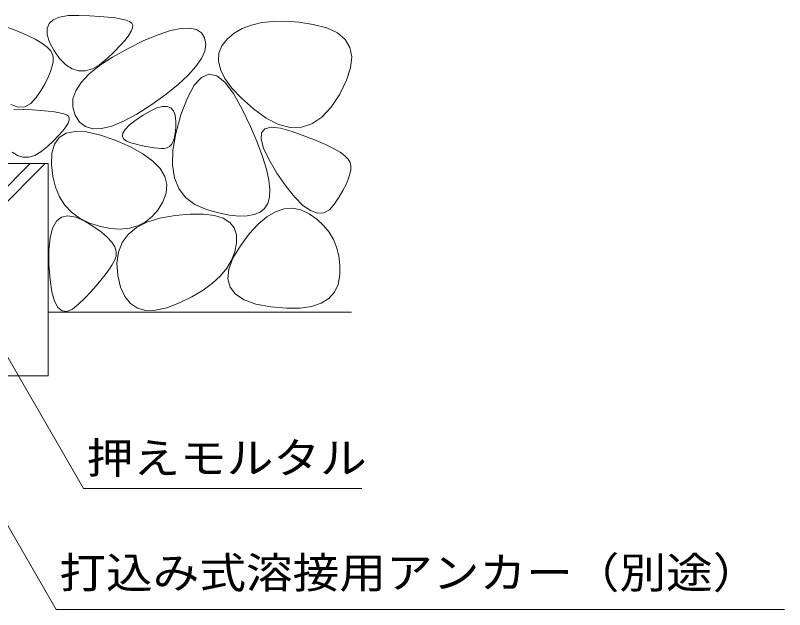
# Model space of a CAD drawing. Units: millimetres at full size, sheet at 1:5; details may follow other scales. Extents: x -1546 to 1950, y -1361 to 1333.
# Drawn here: x 1112.4 to 1474.9, y -992.9 to -713 of the extents above; entities that cross this region are included whole.
import ezdxf
from ezdxf.enums import TextEntityAlignment as Align

# ---------------------------------------------------------------- set-up
doc = ezdxf.new("R2010")
doc.units = ezdxf.units.MM
doc.header["$LTSCALE"] = 5
doc.layers.add('E-5_水路', color=7, linetype='Continuous', lineweight=18)
doc.layers.add('E-E_記号', color=7, linetype='Continuous', lineweight=18)
doc.styles.add('ＭＳ ゴシック', font='')
doc.styles.get('ＭＳ ゴシック').set_extended_font_data('MS Gothic')

msp = doc.modelspace()

# ---------------------------------------------------------------- linework, layer by layer
at = {"layer": 'E-5_水路'}
for p, q in [((1042.847, -759.867), (1144.397, -935.757)), ((1032.493, -821.247), (1131.591, -992.89)), ((1275.699, -935.757), (1144.397, -935.757)), ((1474.852, -992.89), (1131.591, -992.89))]:
    msp.add_line(p, q, dxfattribs=at)
at = {"layer": 'E-E_記号', "color": 2}
for p, q in [((1127.779, -782.747), (857.779, -782.747)), ((1019.389, -882.764), (1119.405, -782.747)), ((1026.46, -882.764), (1126.476, -782.747)), ((1127.779, -782.747), (1127.779, -882.747)), ((1127.779, -852.747), (1270.779, -852.747))]:
    msp.add_line(p, q, dxfattribs=at)
for points in [[(1164.039, -724.586), (1161.78, -727.155), (1158.979, -730.052), (1155.635, -733.275), (1152.081, -736.181), (1148.65, -738.125), (1145.341, -739.107), (1142.155, -739.127), (1139.091, -738.185), (1136.15, -736.28), (1133.332, -733.414), (1130.637, -729.586), (1128.512, -725.555), (1127.408, -722.083), (1127.323, -719.167), (1128.258, -716.809), (1130.212, -715.009), (1133.187, -713.767), (1137.181, -713.082), (1142.195, -712.954), (1147.419, -713.144), (1152.043, -713.411), (1156.067, -713.756), (1159.492, -714.179), (1162.317, -714.678), (1164.542, -715.256), (1166.168, -715.911), (1167.193, -716.643), (1167.648, -717.578), (1167.559, -718.839), (1166.929, -720.428), (1165.755, -722.344)], [(1224.539, -757.009), (1230.613, -761.444), (1236.404, -764.364), (1241.912, -765.77), (1247.135, -765.662), (1252.076, -764.039), (1256.732, -760.903), (1261.105, -756.252), (1265.195, -750.088), (1268.456, -743.518), (1270.34, -737.652), (1270.849, -732.489), (1269.983, -728.03), (1267.742, -724.274), (1264.124, -721.221), (1259.132, -718.873), (1252.763, -717.227), (1245.954, -716.203), (1239.638, -715.719), (1233.816, -715.775), (1228.487, -716.37), (1223.652, -717.505), (1219.31, -719.18), (1215.462, -721.395), (1212.107, -724.149), (1209.582, -727.308), (1208.222, -730.739), (1208.028, -734.44), (1208.999, -738.412), (1211.136, -742.655), (1214.438, -747.169), (1218.906, -751.954)], [(1165.449, -728.502), (1172.966, -724.852), (1179.624, -722.067), (1185.423, -720.148), (1190.364, -719.093), (1194.445, -718.905), (1197.667, -719.581), (1200.031, -721.122), (1201.536, -723.529), (1202.087, -726.504), (1201.59, -729.753), (1200.046, -733.275), (1197.453, -737.07), (1193.813, -741.137), (1189.125, -745.478), (1183.388, -750.092), (1176.604, -754.978), (1169.646, -759.451), (1163.387, -762.824), (1157.827, -765.096), (1152.967, -766.268), (1148.806, -766.339), (1145.344, -765.31), (1142.581, -763.181), (1140.518, -759.951), (1139.408, -756.152), (1139.506, -752.315), (1140.811, -748.441), (1143.323, -744.529), (1147.044, -740.578), (1151.971, -736.591), (1158.107, -732.565)], [(1231.271, -801.608), (1232.141, -798.663), (1232.334, -794.971), (1231.847, -790.532), (1230.683, -785.345), (1228.84, -779.411), (1226.319, -772.728), (1223.12, -765.298), (1219.242, -757.121), (1215.101, -749.682), (1211.111, -744.467), (1207.272, -741.475), (1203.584, -740.707), (1200.048, -742.164), (1196.663, -745.844), (1193.429, -751.748), (1190.346, -759.876), (1187.903, -768.656), (1186.587, -776.517), (1186.399, -783.457), (1187.339, -789.478), (1189.406, -794.579), (1192.602, -798.76), (1196.924, -802.021), (1202.375, -804.363), (1208.089, -805.966), (1213.202, -807.013), (1217.715, -807.503), (1221.628, -807.437), (1224.939, -806.814), (1227.65, -805.635), (1229.761, -803.9)], [(1182.545, -775.614), (1181.075, -775.614), (1179.462, -775.52), (1177.707, -775.332), (1175.809, -775.051), (1173.77, -774.677), (1171.588, -774.209), (1169.263, -773.648), (1166.796, -772.993), (1164.66, -772.179), (1163.328, -771.14), (1162.799, -769.875), (1163.075, -768.385), (1164.154, -766.669), (1166.037, -764.728), (1168.723, -762.562), (1172.214, -760.17), (1175.866, -758.019), (1179.036, -756.577), (1181.727, -755.842), (1183.936, -755.816), (1185.664, -756.498), (1186.911, -757.888), (1187.677, -759.985), (1187.962, -762.791), (1187.917, -765.756), (1187.691, -768.332), (1187.285, -770.519), (1186.698, -772.316), (1185.931, -773.725), (1184.983, -774.744), (1183.854, -775.374)], [(1181.891, -800.824), (1179.512, -804.693), (1176.742, -807.867), (1173.582, -810.346), (1170.031, -812.13), (1166.089, -813.219), (1161.756, -813.613), (1157.034, -813.312), (1151.92, -812.315), (1146.923, -810.684), (1142.55, -808.481), (1138.8, -805.703), (1135.675, -802.353), (1133.172, -798.429), (1131.294, -793.932), (1130.039, -788.861), (1129.408, -783.217), (1129.597, -777.849), (1130.803, -773.604), (1133.024, -770.482), (1136.262, -768.484), (1140.517, -767.609), (1145.788, -767.858), (1152.075, -769.231), (1159.379, -771.726), (1166.566, -774.857), (1172.504, -778.131), (1177.193, -781.551), (1180.631, -785.116), (1182.82, -788.826), (1183.76, -792.68), (1183.45, -796.68)], [(1270.111, -782.228), (1270.422, -783.828), (1270.385, -785.668), (1269.998, -787.748), (1269.262, -790.067), (1268.177, -792.626), (1266.742, -795.425), (1264.958, -798.463), (1262.825, -801.741), (1260.38, -804.487), (1257.66, -805.93), (1254.667, -806.069), (1251.399, -804.905), (1247.856, -802.437), (1244.04, -798.665), (1239.949, -793.59), (1235.584, -787.212), (1231.758, -780.756), (1229.286, -775.447), (1228.167, -771.287), (1228.401, -768.273), (1229.988, -766.408), (1232.929, -765.69), (1237.223, -766.121), (1242.87, -767.698), (1248.829, -769.808), (1254.058, -771.834), (1258.558, -773.776), (1262.328, -775.634), (1265.368, -777.408), (1267.678, -779.099), (1269.259, -780.705)], [(1220.145, -846.948), (1216.092, -844.317), (1213.542, -841.043), (1212.497, -837.127), (1212.954, -832.567), (1214.916, -827.366), (1218.381, -821.522), (1222.578, -815.891), (1226.735, -811.332), (1230.852, -807.844), (1234.929, -805.427), (1238.966, -804.081), (1242.963, -803.806), (1246.921, -804.602), (1250.838, -806.469), (1254.474, -809.02), (1257.584, -811.87), (1260.169, -815.018), (1262.229, -818.464), (1263.764, -822.208), (1264.774, -826.251), (1265.259, -830.591), (1265.219, -835.23), (1264.448, -839.655), (1262.737, -843.353), (1260.088, -846.324), (1256.5, -848.57), (1251.973, -850.088), (1246.508, -850.88), (1240.104, -850.945), (1232.762, -850.283), (1225.701, -848.937)], [(1154.656, -835.219), (1152.669, -837.724), (1150.429, -840.356), (1147.935, -843.116), (1145.188, -846.003), (1142.187, -849.018), (1139.232, -851.423), (1136.622, -852.48), (1134.356, -852.188), (1132.434, -850.549), (1130.857, -847.562), (1129.624, -843.227), (1128.736, -837.543), (1128.193, -830.512), (1128.132, -823.449), (1128.693, -817.671), (1129.874, -813.176), (1131.677, -809.965), (1134.101, -808.039), (1137.146, -807.397), (1140.813, -808.039), (1145.101, -809.965), (1149.343, -812.502), (1152.872, -814.974), (1155.69, -817.383), (1157.795, -819.728), (1159.189, -822.01), (1159.87, -824.227), (1159.838, -826.381), (1159.095, -828.471), (1157.869, -830.593), (1156.389, -832.842)], [(1195.59, -845.511), (1189.667, -848.443), (1183.712, -850.729), (1178.423, -851.897), (1173.798, -851.947), (1169.839, -850.878), (1166.544, -848.691), (1163.916, -845.385), (1161.952, -840.961), (1160.653, -835.418), (1160.229, -829.638), (1160.889, -824.5), (1162.632, -820.005), (1165.46, -816.154), (1169.371, -812.945), (1174.366, -810.379), (1180.446, -808.455), (1187.609, -807.175), (1194.804, -806.54), (1200.979, -806.551), (1206.136, -807.209), (1210.272, -808.513), (1213.389, -810.465), (1215.486, -813.063), (1216.564, -816.308), (1216.623, -820.2), (1215.806, -824.329), (1214.261, -828.287), (1211.985, -832.075), (1208.981, -835.69), (1205.246, -839.135), (1200.783, -842.409)]]:
    msp.add_lwpolyline(points, close=True, dxfattribs=at)
for points in [[(1107.536, -718.113), (1113.027, -720.24), (1117.751, -722.279), (1121.71, -724.23), (1124.902, -726.093), (1127.328, -727.868), (1128.988, -729.555), (1129.882, -731.154), (1130.209, -732.834), (1130.17, -734.766), (1129.764, -736.95), (1128.991, -739.385), (1127.851, -742.072), (1126.345, -745.01), (1124.472, -748.201), (1122.232, -751.643), (1119.665, -754.526), (1116.809, -756.04), (1113.666, -756.186), (1110.235, -754.964)], [(1111.672, -757.455), (1115.97, -757.345), (1120.447, -757.508), (1124.411, -757.737), (1127.861, -758.033), (1130.796, -758.395), (1133.217, -758.823), (1135.125, -759.319), (1136.518, -759.88), (1137.397, -760.508), (1137.786, -761.309), (1137.711, -762.39), (1137.17, -763.752), (1136.164, -765.394), (1134.693, -767.316), (1132.757, -769.518), (1130.356, -772.001), (1127.49, -774.764), (1124.443, -777.254), (1121.502, -778.92), (1118.666, -779.762), (1115.935, -779.779), (1113.309, -778.972), (1110.789, -777.339)], [(757.779, -882.747), (857.779, -882.747), (1127.779, -882.747)]]:
    msp.add_lwpolyline(points, dxfattribs=at)

# ---------------------------------------------------------------- texts
at = {"layer": 'E-5_水路', "color": 2, "style": 'ＭＳ ゴシック', "width": 1.1}
for s, p in [('押えモルタル', (1145.959, -933.182)), ('打込み式溶接用アンカー（別途）', (1133.066, -987.213))]:
    msp.add_text(s, height=14.66, dxfattribs=at).set_placement(p, align=Align.BOTTOM_LEFT)

doc.saveas('drawing.dxf')
